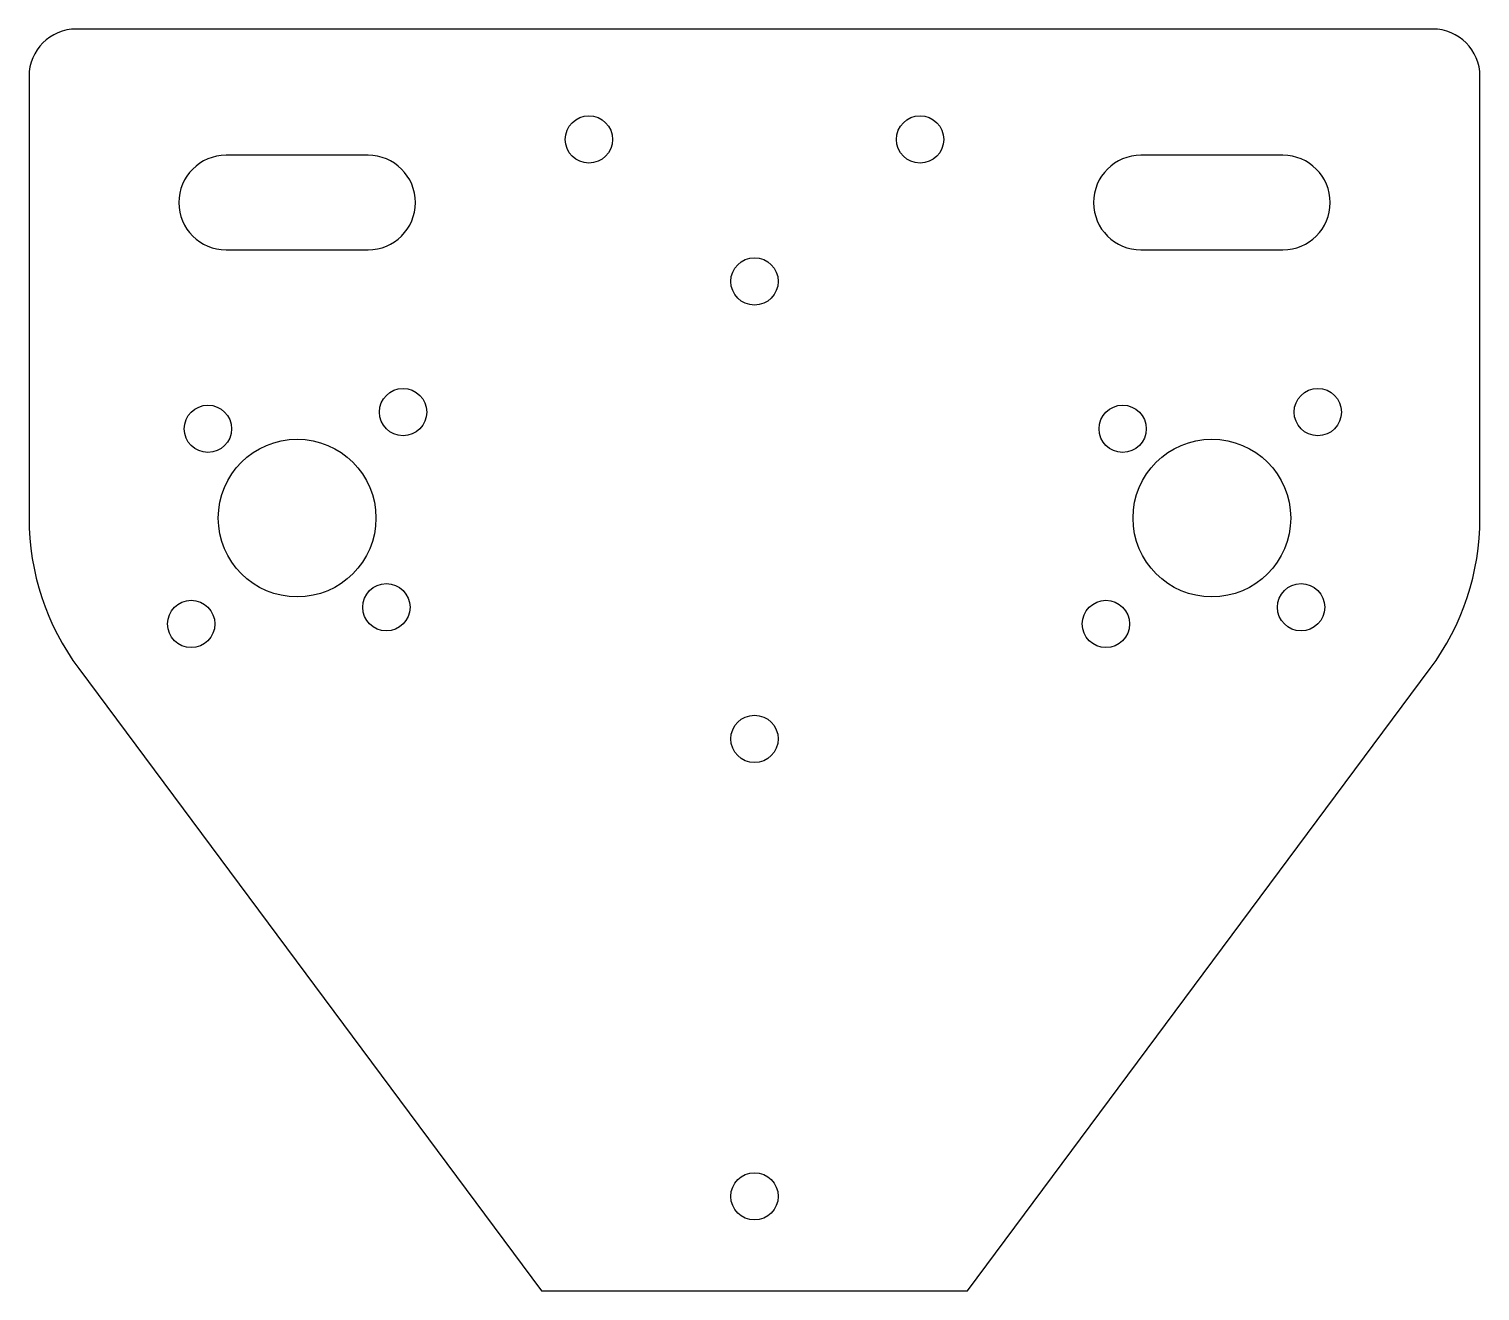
# Model space of a CAD drawing. Header units: millimetres. Extents: x 100.9 to 192.9, y 75.8 to 155.8.
import ezdxf

# ---------------------------------------------------------------- set-up
doc = ezdxf.new("R2010")
doc.units = ezdxf.units.MM

msp = doc.modelspace()

# ---------------------------------------------------------------- linework, layer by layer
at = {"color": 7, "linetype": 'Continuous', "lineweight": 25}
for p, q in [((189.913, 155.819), (103.913, 155.819)), ((100.913, 152.819), (100.913, 124.819)), ((192.913, 124.819), (192.913, 152.819)), ((122.413, 147.819), (113.413, 147.819)), ((180.413, 147.819), (171.413, 147.819)), ((113.413, 141.819), (122.413, 141.819)), ((171.413, 141.819), (180.413, 141.819)), ((104.074, 115.272), (133.413, 75.819)), ((160.413, 75.819), (189.752, 115.272)), ((133.413, 75.819), (160.413, 75.819))]:
    msp.add_line(p, q, dxfattribs=at)
for centre, radius in [((136.413, 148.819), 1.5), ((157.413, 148.819), 1.5), ((146.913, 139.819), 1.5), ((124.631, 131.537), 1.5), ((182.631, 131.537), 1.5), ((112.257, 130.476), 1.5), ((170.257, 130.476), 1.5), ((117.913, 124.819), 5), ((175.913, 124.819), 5), ((123.57, 119.163), 1.5), ((181.57, 119.163), 1.5), ((111.196, 118.102), 1.5), ((169.196, 118.102), 1.5), ((146.913, 110.819), 1.5), ((146.913, 81.819), 1.5)]:
    msp.add_circle(centre, radius, dxfattribs=at)
for centre, radius, start, end in [((103.913, 152.819), 3, 90, 180), ((189.913, 152.819), 3, 0, 90), ((113.413, 144.819), 3, 90, 180), ((122.413, 144.819), 3, 0, 90), ((171.413, 144.819), 3, 90, 180), ((180.413, 144.819), 3, 0, 90), ((113.413, 144.819), 3, 180, 270), ((122.413, 144.819), 3, 270, 0), ((171.413, 144.819), 3, 180, 270), ((180.413, 144.819), 3, 270, 0), ((116.913, 124.819), 16, 180, 216.63667), ((176.913, 124.819), 16, 323.36333, 0)]:
    msp.add_arc(centre, radius, start, end, dxfattribs=at)

doc.saveas('drawing.dxf')
